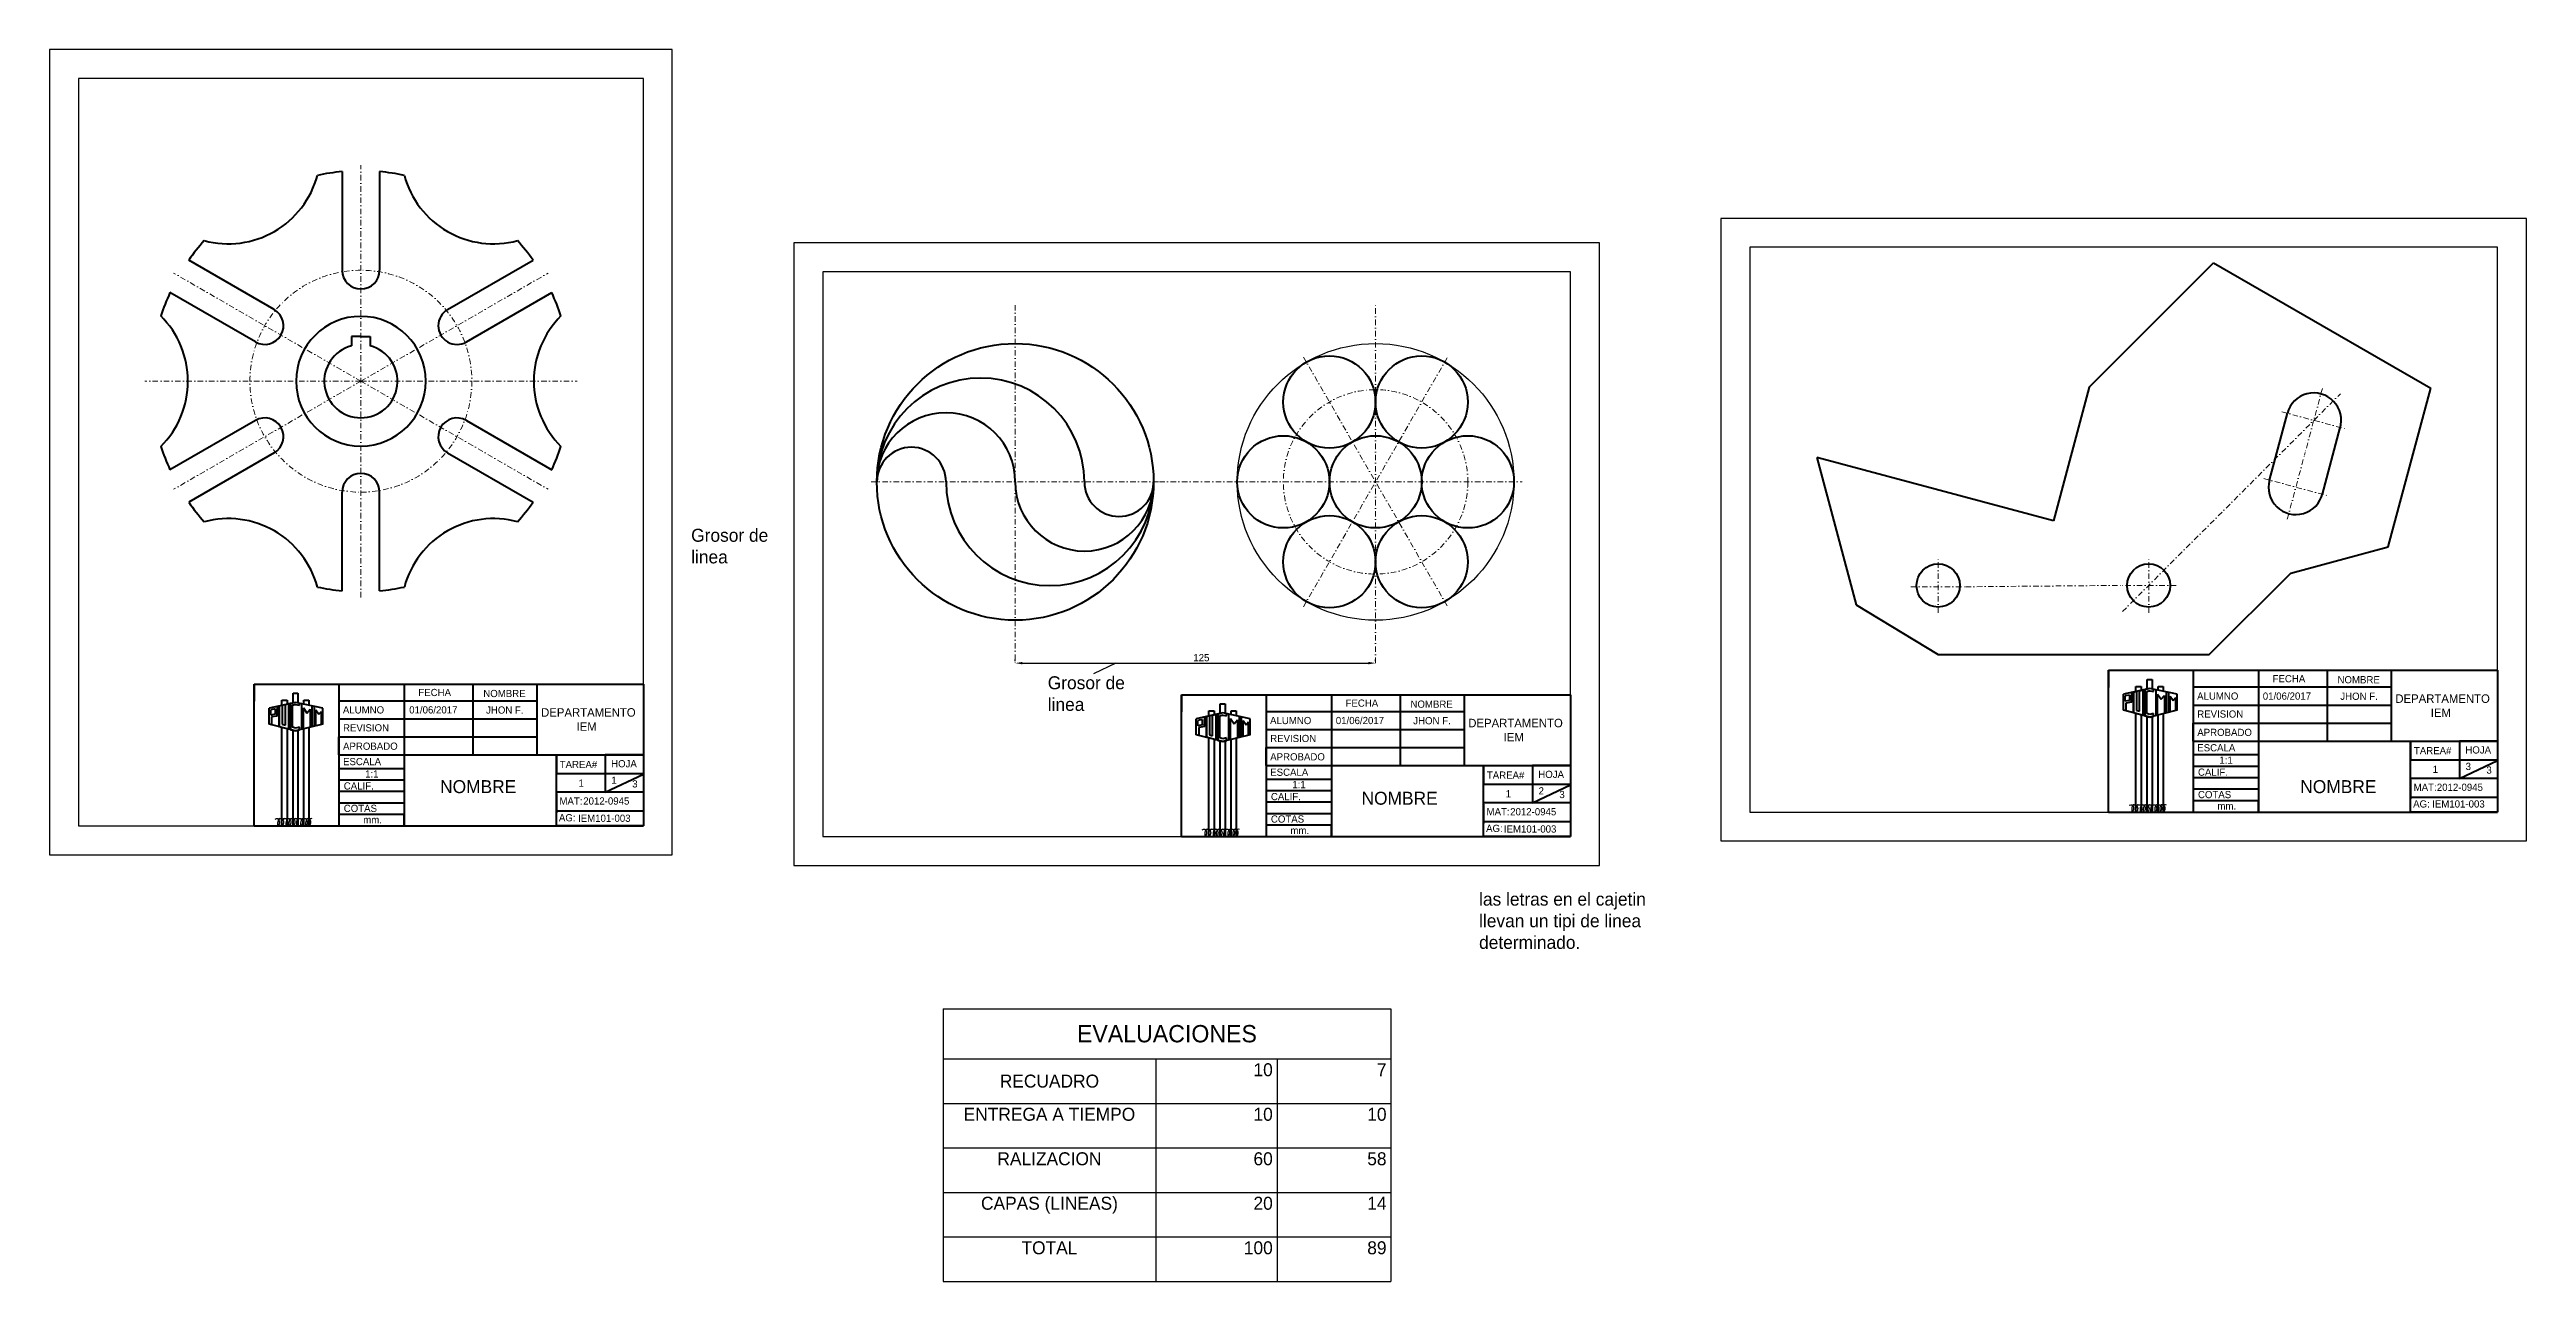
# Model space of a CAD drawing. Header units: millimetres. Extents: x 1098 to 1958, y 37 to 464.
import ezdxf

# ---------------------------------------------------------------- set-up
doc = ezdxf.new("R2010")
doc.units = ezdxf.units.MM
doc.header["$LTSCALE"] = 0.3
doc.linetypes.add('DASHDOT2', pattern=[12.7, 6.35, -3.175, 0, -3.175])
for name, color, linetype, lineweight in [('continua', 7, 'Continuous', 50), ('Eje', 3, 'DASHDOT2', 18), ('Marco', 7, 'Continuous', 70), ('Perfil visible', 7, 'Continuous', 50)]:
    doc.layers.add(name, color=color, linetype=linetype, lineweight=lineweight)
doc.layers.add('Layer1', color=10, linetype='Continuous')
doc.layers.add('View Port', color=7, linetype='Continuous', plot=False)
doc.dimstyles.new('ISO-25', dxfattribs={"dimtxt": 2.5, "dimasz": 2.5, "dimexe": 1.25, "dimexo": 0.625, "dimtad": 1, "dimtxsty": 'Standard', "dimcen": 2.5, "dimadec": 0, "dimazin": 0, "dimtfac": 1, "dimtmove": 0, "dimatfit": 3, "dimfxl": 1, "dimarcsym": 0})

# ---------------------------------------------------------------- blocks, each defined once
blk = doc.blocks.new('*D5')
at = {"layer": 'Defpoints', "color": 0, "transparency": 16777216}
for p in [(1433.41, 251.56), (1558.41, 251.56), (1558.41, 251.56)]:
    blk.add_point(p, dxfattribs=at)
at = {"layer": 'Layer1', "color": 0, "lineweight": -2, "transparency": 16777216}
for p, q in [((1433.41, 252.18), (1433.41, 252.81)), ((1435.91, 251.56), (1555.91, 251.56)), ((1558.41, 252.18), (1558.41, 252.81))]:
    blk.add_line(p, q, dxfattribs=at)
at = {"layer": 'Layer1', "color": 0, "transparency": 16777216}
for points in [[(1435.91, 251.98), (1435.91, 251.14), (1433.41, 251.56)], [(1555.91, 251.98), (1555.91, 251.14), (1558.41, 251.56)]]:
    blk.add_solid(points, dxfattribs=at)
at = {"layer": 'Layer1', "color": 0, "transparency": 16777216, "insert": (1497.98, 253.43), "char_height": 2.5, "attachment_point": 5}
blk.add_mtext('125', dxfattribs=at)
blk = doc.blocks.new('*T7')
at = {"color": 0, "linetype": 'ByBlock', "lineweight": -2, "transparency": 16777216}
for p, q in [((0, 0), (155.35, 0)), ((0, 0), (0, -94.66)), ((155.35, 0), (155.35, -94.66)), ((0, -17.44), (155.35, -17.44)), ((73.81, -17.44), (73.81, -94.66)), ((115.88, -17.44), (115.88, -94.66)), ((0, -32.89), (155.35, -32.89)), ((0, -48.33), (155.35, -48.33)), ((0, -63.77), (155.35, -63.77)), ((0, -79.22), (155.35, -79.22)), ((0, -94.66), (155.35, -94.66))]:
    blk.add_line(p, q, dxfattribs=at)
at = {"color": 0, "transparency": 16777216}
for s, insert, char_height, width, attachment_point in [('EVALUACIONES', (77.67, -8.72), 6, 152.3462, 5), ('RECUADRO', (36.91, -25.16), 4.5, 70.8137, 5), ('10', (114.38, -18.94), 4.5, 39.0637, 3), ('7', (153.85, -18.94), 4.5, 36.4687, 3), ('ENTREGA A TIEMPO', (36.91, -34.39), 4.5, 70.8137, 2), ('10', (114.38, -34.39), 4.5, 39.0637, 3), ('10', (153.85, -34.39), 4.5, 36.4687, 3), ('RALIZACION', (36.91, -49.83), 4.5, 70.8137, 2), ('60', (114.38, -49.83), 4.5, 39.0637, 3), ('58', (153.85, -49.83), 4.5, 36.4687, 3), ('CAPAS (LINEAS)', (36.91, -65.27), 4.5, 70.8137, 2), ('20', (114.38, -65.27), 4.5, 39.0637, 3), ('14', (153.85, -65.27), 4.5, 36.4687, 3), ('TOTAL', (36.91, -80.72), 4.5, 70.8137, 2), ('100', (114.38, -80.72), 4.5, 39.0637, 3), ('89', (153.85, -80.72), 4.5, 36.4687, 3)]:
    blk.add_mtext(s, dxfattribs=dict(at, insert=insert, char_height=char_height, width=width, attachment_point=attachment_point))

msp = doc.modelspace()

# ---------------------------------------------------------------- linework, layer by layer
for points in [[(1176.676, 197.43), (1177.581, 197.59), (1178.172, 196.322), (1177.762, 195.067)], [(1178.708, 197.515), (1178.06, 197.572), (1177.718, 197.083), (1177.542, 195.067)], [(1178.104, 197.43), (1179.009, 197.59), (1179.6, 196.322), (1179.191, 195.067)], [(1180.137, 197.515), (1179.489, 197.572), (1179.147, 197.083), (1178.97, 195.067)], [(1179.57, 197.43), (1180.476, 197.59), (1181.067, 196.322), (1180.657, 195.067)], [(1181.603, 197.515), (1180.955, 197.572), (1180.613, 197.083), (1180.437, 195.067)], [(1180.658, 197.43), (1181.563, 197.59), (1182.155, 196.322), (1181.745, 195.067)], [(1182.691, 197.515), (1182.043, 197.572), (1181.701, 197.083), (1181.525, 195.067)], [(1182.035, 197.43), (1182.94, 197.59), (1183.531, 196.322), (1183.122, 195.067)], [(1184.067, 197.515), (1183.419, 197.572), (1183.078, 197.083), (1182.901, 195.067)], [(1183.233, 197.43), (1184.138, 197.59), (1184.729, 196.322), (1184.32, 195.067)], [(1185.266, 197.515), (1184.618, 197.572), (1184.276, 197.083), (1184.099, 195.067)], [(1184.684, 197.43), (1185.589, 197.59), (1186.18, 196.322), (1185.77, 195.067)], [(1186.716, 197.515), (1186.068, 197.572), (1185.726, 197.083), (1185.55, 195.067)], [(1186.388, 197.43), (1187.293, 197.59), (1187.884, 196.322), (1187.475, 195.067)], [(1188.421, 197.515), (1187.773, 197.572), (1187.431, 197.083), (1187.254, 195.067)], [(1187.514, 197.43), (1188.419, 197.59), (1189.01, 196.322), (1188.601, 195.067)], [(1189.547, 197.515), (1188.899, 197.572), (1188.557, 197.083), (1188.38, 195.067)], [(1819.87, 202.216), (1820.775, 202.376), (1821.366, 201.108), (1820.957, 199.853)], [(1821.902, 202.301), (1821.254, 202.358), (1820.913, 201.87), (1820.736, 199.853)], [(1821.298, 202.216), (1822.204, 202.376), (1822.795, 201.108), (1822.385, 199.853)], [(1823.331, 202.301), (1822.683, 202.358), (1822.341, 201.87), (1822.165, 199.853)], [(1822.765, 202.216), (1823.67, 202.376), (1824.261, 201.108), (1823.852, 199.853)], [(1824.797, 202.301), (1824.149, 202.358), (1823.808, 201.87), (1823.631, 199.853)], [(1823.853, 202.216), (1824.758, 202.376), (1825.349, 201.108), (1824.94, 199.853)], [(1825.885, 202.301), (1825.237, 202.358), (1824.895, 201.87), (1824.719, 199.853)], [(1825.229, 202.216), (1826.134, 202.376), (1826.725, 201.108), (1826.316, 199.853)], [(1827.262, 202.301), (1826.614, 202.358), (1826.272, 201.87), (1826.095, 199.853)], [(1826.427, 202.216), (1827.332, 202.376), (1827.924, 201.108), (1827.514, 199.853)], [(1828.46, 202.301), (1827.812, 202.358), (1827.47, 201.87), (1827.294, 199.853)], [(1827.878, 202.216), (1828.783, 202.376), (1829.374, 201.108), (1828.965, 199.853)], [(1829.911, 202.301), (1829.262, 202.358), (1828.921, 201.87), (1828.744, 199.853)], [(1829.582, 202.216), (1830.487, 202.376), (1831.078, 201.108), (1830.669, 199.853)], [(1831.615, 202.301), (1830.967, 202.358), (1830.625, 201.87), (1830.449, 199.853)], [(1830.708, 202.216), (1831.614, 202.376), (1832.205, 201.108), (1831.795, 199.853)], [(1832.741, 202.301), (1832.093, 202.358), (1831.751, 201.87), (1831.575, 199.853)], [(1498.292, 193.737), (1499.197, 193.896), (1499.789, 192.628), (1499.379, 191.373)], [(1500.325, 193.821), (1499.677, 193.878), (1499.335, 193.39), (1499.159, 191.373)], [(1499.721, 193.737), (1500.626, 193.896), (1501.217, 192.628), (1500.808, 191.373)], [(1501.754, 193.821), (1501.106, 193.878), (1500.764, 193.39), (1500.587, 191.373)], [(1501.187, 193.737), (1502.092, 193.896), (1502.684, 192.628), (1502.274, 191.373)], [(1503.22, 193.821), (1502.572, 193.878), (1502.23, 193.39), (1502.054, 191.373)], [(1502.275, 193.737), (1503.18, 193.896), (1503.771, 192.628), (1503.362, 191.373)], [(1504.308, 193.821), (1503.66, 193.878), (1503.318, 193.39), (1503.142, 191.373)], [(1503.652, 193.737), (1504.557, 193.896), (1505.148, 192.628), (1504.739, 191.373)], [(1505.684, 193.821), (1505.036, 193.878), (1504.694, 193.39), (1504.518, 191.373)], [(1504.85, 193.737), (1505.755, 193.896), (1506.346, 192.628), (1505.937, 191.373)], [(1506.882, 193.821), (1506.234, 193.878), (1505.893, 193.39), (1505.716, 191.373)], [(1506.3, 193.737), (1507.205, 193.896), (1507.797, 192.628), (1507.387, 191.373)], [(1508.333, 193.821), (1507.685, 193.878), (1507.343, 193.39), (1507.167, 191.373)], [(1508.005, 193.737), (1508.91, 193.896), (1509.501, 192.628), (1509.092, 191.373)], [(1510.037, 193.821), (1509.389, 193.878), (1509.047, 193.39), (1508.871, 191.373)], [(1509.131, 193.737), (1510.036, 193.896), (1510.627, 192.628), (1510.218, 191.373)], [(1511.164, 193.821), (1510.516, 193.878), (1510.174, 193.39), (1509.997, 191.373)]]:
    msp.add_spline(points, degree=3)
at = {"layer": 'continua'}
for p, q in [((1169.441, 195.067), (1169.441, 244.301)), ((1169.441, 244.301), (1304.437, 244.301)), ((1169.441, 244.301), (1169.441, 238.345)), ((1169.441, 244.301), (1198.823, 244.301)), ((1169.441, 195.067), (1169.441, 244.301)), ((1169.441, 244.301), (1304.437, 244.301)), ((1169.441, 244.301), (1169.441, 238.345)), ((1169.441, 244.301), (1198.823, 244.301)), ((1182.901, 237.763), (1182.901, 241.125)), ((1182.901, 241.125), (1184.609, 241.125)), ((1182.901, 237.763), (1182.901, 241.125)), ((1182.901, 241.125), (1184.609, 241.125)), ((1184.609, 241.125), (1184.609, 237.77)), ((1184.609, 241.125), (1184.609, 237.77)), ((1198.823, 244.301), (1198.823, 195.067)), ((1198.823, 244.301), (1221.454, 244.301)), ((1198.823, 244.301), (1198.823, 219.684)), ((1198.823, 244.301), (1198.823, 230.404)), ((1198.823, 244.301), (1198.823, 195.067)), ((1198.823, 244.301), (1221.454, 244.301)), ((1198.823, 244.301), (1198.823, 219.684)), ((1198.823, 244.301), (1198.823, 230.404)), ((1221.454, 244.301), (1221.454, 195.067)), ((1221.454, 244.301), (1245.277, 244.301)), ((1221.454, 244.301), (1221.454, 195.067)), ((1221.454, 244.301), (1245.277, 244.301)), ((1245.277, 244.301), (1245.277, 219.684)), ((1245.277, 244.301), (1267.512, 244.301)), ((1245.277, 244.301), (1245.277, 219.684)), ((1245.277, 244.301), (1267.512, 244.301)), ((1267.512, 244.301), (1267.512, 219.684)), ((1267.512, 244.301), (1267.512, 219.684)), ((1304.437, 244.301), (1304.437, 195.067)), ((1304.437, 244.301), (1304.437, 195.067)), ((1491.058, 191.373), (1491.058, 240.607)), ((1491.058, 240.607), (1626.054, 240.607)), ((1491.058, 240.607), (1491.058, 234.652)), ((1491.058, 240.607), (1520.44, 240.607)), ((1491.058, 191.373), (1491.058, 240.607)), ((1491.058, 240.607), (1626.054, 240.607)), ((1491.058, 240.607), (1491.058, 234.652)), ((1491.058, 240.607), (1520.44, 240.607)), ((1520.44, 240.607), (1520.44, 191.373)), ((1520.44, 240.607), (1543.071, 240.607)), ((1520.44, 240.607), (1520.44, 215.99)), ((1520.44, 240.607), (1520.44, 226.711)), ((1520.44, 240.607), (1520.44, 191.373)), ((1520.44, 240.607), (1543.071, 240.607)), ((1520.44, 240.607), (1520.44, 215.99)), ((1520.44, 240.607), (1520.44, 226.711)), ((1543.071, 240.607), (1543.071, 191.373)), ((1543.071, 240.607), (1566.894, 240.607)), ((1543.071, 240.607), (1543.071, 191.373)), ((1543.071, 240.607), (1566.894, 240.607)), ((1566.894, 240.607), (1566.894, 215.99)), ((1566.894, 240.607), (1589.129, 240.607)), ((1566.894, 240.607), (1566.894, 215.99)), ((1566.894, 240.607), (1589.129, 240.607)), ((1589.129, 240.607), (1589.129, 215.99)), ((1589.129, 240.607), (1589.129, 215.99)), ((1626.054, 240.607), (1626.054, 191.373)), ((1626.054, 240.607), (1626.054, 191.373)), ((1812.636, 199.853), (1812.636, 249.087)), ((1812.636, 249.087), (1947.632, 249.087)), ((1812.636, 249.087), (1812.636, 243.132)), ((1812.636, 249.087), (1842.017, 249.087)), ((1812.636, 199.853), (1812.636, 249.087)), ((1812.636, 249.087), (1947.632, 249.087)), ((1812.636, 249.087), (1812.636, 243.132)), ((1812.636, 249.087), (1842.017, 249.087)), ((1826.949, 242.734), (1817.797, 240.749)), ((1826.949, 242.734), (1817.797, 240.749)), ((1817.797, 235.191), (1817.797, 240.749)), ((1817.797, 235.191), (1817.797, 240.749)), ((1820.593, 241.356), (1820.593, 237.993)), ((1820.593, 241.356), (1820.593, 237.993)), ((1821.335, 241.517), (1822.373, 241.742)), ((1821.335, 241.517), (1822.373, 241.742)), ((1821.349, 241.356), (1821.335, 241.517)), ((1821.335, 241.517), (1821.335, 234.27)), ((1821.335, 234.294), (1821.335, 241.517)), ((1821.349, 241.356), (1821.335, 241.517)), ((1821.335, 241.517), (1821.335, 234.27)), ((1821.335, 234.294), (1821.335, 241.517)), ((1822.165, 241.697), (1822.165, 243.449)), ((1822.165, 243.449), (1824.031, 243.449)), ((1822.165, 241.697), (1822.165, 243.449)), ((1822.165, 243.449), (1824.031, 243.449)), ((1822.373, 241.742), (1822.373, 235.147)), ((1822.373, 241.742), (1822.373, 235.147)), ((1823.427, 241.97), (1824.539, 242.212)), ((1823.427, 241.97), (1824.539, 242.212)), ((1823.427, 234.865), (1823.427, 241.97)), ((1823.427, 234.865), (1823.427, 241.97)), ((1824.031, 243.449), (1824.031, 242.101)), ((1824.031, 243.449), (1824.031, 242.101)), ((1826.949, 242.734), (1824.539, 242.212)), ((1826.949, 242.734), (1824.539, 242.212)), ((1824.539, 242.212), (1824.539, 233.436)), ((1824.539, 242.212), (1824.539, 233.436)), ((1825.744, 242.473), (1825.27, 242.346)), ((1825.744, 242.473), (1825.27, 242.346)), ((1825.27, 242.346), (1825.27, 233.245)), ((1825.27, 242.346), (1825.27, 233.245)), ((1825.948, 241.72), (1826.949, 241.989)), ((1826.949, 241.989), (1825.948, 241.72)), ((1825.948, 241.72), (1826.949, 241.989)), ((1826.949, 241.989), (1825.948, 241.72)), ((1825.948, 239.455), (1825.948, 241.72)), ((1825.948, 239.455), (1825.948, 241.72)), ((1826.096, 242.549), (1826.096, 245.911)), ((1826.096, 245.911), (1827.803, 245.911)), ((1826.096, 242.549), (1826.096, 245.911)), ((1826.096, 245.911), (1827.803, 245.911)), ((1836.458, 240.749), (1826.949, 242.734)), ((1836.458, 240.749), (1826.949, 242.734)), ((1826.949, 241.989), (1828.31, 241.72)), ((1826.949, 241.989), (1828.31, 241.72)), ((1827.803, 245.911), (1827.803, 242.556)), ((1827.803, 245.911), (1827.803, 242.556)), ((1828.31, 241.72), (1828.31, 242.45)), ((1828.31, 241.72), (1828.31, 242.45)), ((1829.024, 242.301), (1829.024, 233.328)), ((1829.024, 242.301), (1829.024, 233.328)), ((1829.684, 233.493), (1829.684, 240.779)), ((1829.684, 240.779), (1830.909, 239.029)), ((1829.684, 233.493), (1829.684, 240.779)), ((1829.684, 240.779), (1830.909, 239.029)), ((1829.867, 242.125), (1829.867, 243.449)), ((1829.867, 243.449), (1831.575, 243.449)), ((1829.867, 242.125), (1829.867, 243.449)), ((1829.867, 243.449), (1831.575, 243.449)), ((1831.575, 243.449), (1831.575, 241.769)), ((1831.575, 243.449), (1831.575, 241.769)), ((1832.747, 234.261), (1832.747, 241.524)), ((1832.747, 234.261), (1832.747, 241.524)), ((1833.417, 241.384), (1833.417, 234.429)), ((1833.417, 241.384), (1833.417, 234.429)), ((1836.458, 235.191), (1836.458, 240.749)), ((1836.458, 235.191), (1836.458, 240.749)), ((1842.017, 249.087), (1842.017, 199.853)), ((1842.017, 249.087), (1864.649, 249.087)), ((1842.017, 249.087), (1842.017, 224.47)), ((1842.017, 249.087), (1842.017, 235.191)), ((1842.017, 249.087), (1842.017, 199.853)), ((1842.017, 249.087), (1864.649, 249.087)), ((1842.017, 249.087), (1842.017, 224.47)), ((1842.017, 249.087), (1842.017, 235.191)), ((1842.017, 243.29), (1910.706, 243.29)), ((1842.017, 243.29), (1910.706, 243.29)), ((1864.649, 249.087), (1864.649, 199.853)), ((1864.649, 249.087), (1888.472, 249.087)), ((1864.649, 249.087), (1864.649, 199.853)), ((1864.649, 249.087), (1888.472, 249.087)), ((1888.472, 249.087), (1888.472, 224.47)), ((1888.472, 249.087), (1910.706, 249.087)), ((1888.472, 249.087), (1888.472, 224.47)), ((1888.472, 249.087), (1910.706, 249.087)), ((1910.706, 249.087), (1910.706, 224.47)), ((1910.706, 249.087), (1910.706, 224.47)), ((1947.632, 249.087), (1947.632, 199.853)), ((1947.632, 249.087), (1947.632, 199.853)), ((1183.755, 237.948), (1174.603, 235.963)), ((1183.755, 237.948), (1174.603, 235.963)), ((1174.603, 230.404), (1174.603, 235.963)), ((1174.603, 230.404), (1174.603, 235.963)), ((1176.684, 235.699), (1175.198, 235.377)), ((1176.684, 235.699), (1175.198, 235.377)), ((1175.198, 233.534), (1175.198, 235.377)), ((1175.198, 233.534), (1175.198, 235.377)), ((1176.684, 233.796), (1175.198, 233.534)), ((1176.684, 233.796), (1175.198, 233.534)), ((1177.399, 233.207), (1175.474, 232.868)), ((1177.399, 233.207), (1175.474, 232.868)), ((1175.474, 232.868), (1175.474, 230.177)), ((1175.474, 232.868), (1175.474, 230.177)), ((1176.684, 235.699), (1176.684, 233.796)), ((1176.684, 235.699), (1176.684, 233.796)), ((1177.399, 236.57), (1177.399, 233.207)), ((1177.399, 236.57), (1177.399, 233.207)), ((1177.399, 233.207), (1177.399, 233.922)), ((1177.399, 233.207), (1177.399, 233.922)), ((1178.141, 236.73), (1179.179, 236.956)), ((1178.141, 236.73), (1179.179, 236.956)), ((1178.155, 236.57), (1178.141, 236.73)), ((1178.141, 236.73), (1178.141, 229.483)), ((1178.141, 229.508), (1178.141, 236.73)), ((1178.155, 236.57), (1178.141, 236.73)), ((1178.141, 236.73), (1178.141, 229.483)), ((1178.141, 229.508), (1178.141, 236.73)), ((1178.97, 236.91), (1178.97, 238.663)), ((1178.97, 238.663), (1180.837, 238.663)), ((1178.97, 236.91), (1178.97, 238.663)), ((1178.97, 238.663), (1180.837, 238.663)), ((1179.179, 236.956), (1179.179, 230.361)), ((1179.179, 236.956), (1179.179, 230.361)), ((1180.233, 237.184), (1181.345, 237.425)), ((1180.233, 237.184), (1181.345, 237.425)), ((1180.233, 230.079), (1180.233, 237.184)), ((1180.233, 230.079), (1180.233, 237.184)), ((1180.837, 238.663), (1180.837, 237.315)), ((1180.837, 238.663), (1180.837, 237.315)), ((1183.755, 237.948), (1181.345, 237.425)), ((1183.755, 237.948), (1181.345, 237.425)), ((1181.345, 237.425), (1181.345, 228.649)), ((1181.345, 237.425), (1181.345, 228.649)), ((1182.55, 237.687), (1182.076, 237.56)), ((1182.55, 237.687), (1182.076, 237.56)), ((1182.076, 237.56), (1182.076, 228.459)), ((1182.076, 237.56), (1182.076, 228.459)), ((1182.753, 236.934), (1183.755, 237.202)), ((1183.755, 237.202), (1182.753, 236.934)), ((1182.753, 236.934), (1183.755, 237.202)), ((1183.755, 237.202), (1182.753, 236.934)), ((1182.753, 234.669), (1182.753, 236.934)), ((1182.753, 234.669), (1182.753, 236.934)), ((1182.753, 229.344), (1182.753, 234.669)), ((1182.753, 229.344), (1182.753, 234.669)), ((1193.264, 235.963), (1183.755, 237.948)), ((1193.264, 235.963), (1183.755, 237.948)), ((1183.755, 237.202), (1185.115, 236.934)), ((1183.755, 237.202), (1185.115, 236.934)), ((1185.115, 236.934), (1185.115, 237.664)), ((1185.115, 236.934), (1185.115, 237.664)), ((1185.83, 237.515), (1185.83, 228.542)), ((1185.83, 237.515), (1185.83, 228.542)), ((1186.49, 228.707), (1186.49, 235.993)), ((1186.49, 235.993), (1187.715, 234.243)), ((1186.49, 228.707), (1186.49, 235.993)), ((1186.49, 235.993), (1187.715, 234.243)), ((1186.673, 237.339), (1186.673, 238.663)), ((1186.673, 238.663), (1188.38, 238.663)), ((1186.673, 237.339), (1186.673, 238.663)), ((1186.673, 238.663), (1188.38, 238.663)), ((1187.715, 234.243), (1188.896, 235.529)), ((1187.715, 234.243), (1188.896, 235.529)), ((1188.38, 238.663), (1188.38, 236.983)), ((1188.38, 238.663), (1188.38, 236.983)), ((1188.896, 235.529), (1188.896, 229.31)), ((1188.896, 235.529), (1188.896, 229.31)), ((1189.552, 229.474), (1189.552, 236.738)), ((1189.552, 229.474), (1189.552, 236.738)), ((1190.223, 236.598), (1190.223, 229.642)), ((1190.223, 236.598), (1190.223, 229.642)), ((1190.848, 229.799), (1190.848, 235.333)), ((1190.848, 235.333), (1191.901, 233.829)), ((1190.848, 229.799), (1190.848, 235.333)), ((1190.848, 235.333), (1191.901, 233.829)), ((1191.901, 233.829), (1192.762, 234.822)), ((1191.901, 233.829), (1192.762, 234.822)), ((1192.762, 230.279), (1192.762, 234.822)), ((1192.762, 230.279), (1192.762, 234.822)), ((1193.264, 230.404), (1193.264, 235.963)), ((1193.264, 230.404), (1193.264, 235.963)), ((1198.823, 238.504), (1267.512, 238.504)), ((1198.823, 238.504), (1267.512, 238.504)), ((1198.823, 232.231), (1267.512, 232.231)), ((1198.823, 232.231), (1267.512, 232.231)), ((1505.372, 234.255), (1496.22, 232.269)), ((1505.372, 234.255), (1496.22, 232.269)), ((1496.22, 226.711), (1496.22, 232.269)), ((1496.22, 226.711), (1496.22, 232.269)), ((1498.301, 232.005), (1496.814, 231.683)), ((1498.301, 232.005), (1496.814, 231.683)), ((1498.301, 232.005), (1498.301, 230.103)), ((1498.301, 232.005), (1498.301, 230.103)), ((1499.016, 232.876), (1499.016, 229.514)), ((1499.016, 232.876), (1499.016, 229.514)), ((1499.758, 233.037), (1500.796, 233.262)), ((1499.758, 233.037), (1500.796, 233.262)), ((1499.772, 232.876), (1499.758, 233.037)), ((1499.758, 233.037), (1499.758, 225.79)), ((1499.758, 225.814), (1499.758, 233.037)), ((1499.772, 232.876), (1499.758, 233.037)), ((1499.758, 233.037), (1499.758, 225.79)), ((1499.758, 225.814), (1499.758, 233.037)), ((1500.587, 233.217), (1500.587, 234.969)), ((1500.587, 234.969), (1502.453, 234.969)), ((1500.587, 233.217), (1500.587, 234.969)), ((1500.587, 234.969), (1502.453, 234.969)), ((1500.796, 233.262), (1500.796, 226.667)), ((1500.796, 233.262), (1500.796, 226.667)), ((1501.849, 233.491), (1502.962, 233.732)), ((1501.849, 233.491), (1502.962, 233.732)), ((1501.849, 226.385), (1501.849, 233.491)), ((1501.849, 226.385), (1501.849, 233.491)), ((1502.453, 234.969), (1502.453, 233.622)), ((1502.453, 234.969), (1502.453, 233.622)), ((1505.372, 234.255), (1502.962, 233.732)), ((1505.372, 234.255), (1502.962, 233.732)), ((1502.962, 233.732), (1502.962, 224.956)), ((1502.962, 233.732), (1502.962, 224.956)), ((1504.167, 233.993), (1503.693, 233.866)), ((1504.167, 233.993), (1503.693, 233.866)), ((1503.693, 233.866), (1503.693, 224.765)), ((1503.693, 233.866), (1503.693, 224.765)), ((1504.37, 233.24), (1505.372, 233.509)), ((1505.372, 233.509), (1504.37, 233.24)), ((1504.37, 233.24), (1505.372, 233.509)), ((1505.372, 233.509), (1504.37, 233.24)), ((1504.37, 230.975), (1504.37, 233.24)), ((1504.37, 230.975), (1504.37, 233.24)), ((1504.518, 234.069), (1504.518, 237.431)), ((1504.518, 237.431), (1506.225, 237.431)), ((1504.518, 234.069), (1504.518, 237.431)), ((1504.518, 237.431), (1506.225, 237.431)), ((1514.881, 232.269), (1505.372, 234.255)), ((1514.881, 232.269), (1505.372, 234.255)), ((1505.372, 233.509), (1506.732, 233.24)), ((1505.372, 233.509), (1506.732, 233.24)), ((1506.225, 237.431), (1506.225, 234.076)), ((1506.225, 237.431), (1506.225, 234.076)), ((1506.732, 233.24), (1506.732, 233.971)), ((1506.732, 233.24), (1506.732, 233.971)), ((1507.447, 233.821), (1507.447, 224.848)), ((1507.447, 233.821), (1507.447, 224.848)), ((1508.106, 225.013), (1508.106, 232.299)), ((1508.106, 232.299), (1509.332, 230.55)), ((1508.106, 225.013), (1508.106, 232.299)), ((1508.106, 232.299), (1509.332, 230.55)), ((1508.29, 233.645), (1508.29, 234.969)), ((1508.29, 234.969), (1509.997, 234.969)), ((1508.29, 233.645), (1508.29, 234.969)), ((1508.29, 234.969), (1509.997, 234.969)), ((1509.997, 234.969), (1509.997, 233.289)), ((1509.997, 234.969), (1509.997, 233.289)), ((1511.169, 225.781), (1511.169, 233.044)), ((1511.169, 225.781), (1511.169, 233.044)), ((1511.84, 232.904), (1511.84, 225.949)), ((1511.84, 232.904), (1511.84, 225.949)), ((1514.881, 226.711), (1514.881, 232.269)), ((1514.881, 226.711), (1514.881, 232.269)), ((1520.44, 234.81), (1589.129, 234.81)), ((1520.44, 234.81), (1589.129, 234.81)), ((1826.949, 232.808), (1817.797, 235.191)), ((1826.949, 232.808), (1817.797, 235.191)), ((1819.878, 240.485), (1818.392, 240.163)), ((1819.878, 240.485), (1818.392, 240.163)), ((1818.392, 238.321), (1818.392, 240.163)), ((1818.392, 238.321), (1818.392, 240.163)), ((1819.878, 238.583), (1818.392, 238.321)), ((1819.878, 238.583), (1818.392, 238.321)), ((1820.593, 237.993), (1818.669, 237.654)), ((1820.593, 237.993), (1818.669, 237.654)), ((1818.669, 237.654), (1818.669, 234.964)), ((1818.669, 237.654), (1818.669, 234.964)), ((1819.878, 240.485), (1819.878, 238.583)), ((1819.878, 240.485), (1819.878, 238.583)), ((1820.593, 237.993), (1820.593, 238.709)), ((1820.593, 237.993), (1820.593, 238.709)), ((1824.539, 233.436), (1821.335, 234.294)), ((1824.539, 233.436), (1821.335, 234.294)), ((1822.165, 199.853), (1822.165, 234.054)), ((1822.165, 199.853), (1822.165, 234.054)), ((1822.373, 235.147), (1823.427, 234.865)), ((1822.373, 235.147), (1823.427, 234.865)), ((1824.031, 233.568), (1824.031, 199.853)), ((1824.031, 233.568), (1824.031, 199.853)), ((1825.27, 233.245), (1826.949, 232.808)), ((1825.27, 233.245), (1826.949, 232.808)), ((1825.948, 234.131), (1825.948, 239.455)), ((1825.948, 234.131), (1825.948, 239.455)), ((1826.949, 233.766), (1825.948, 234.131)), ((1826.949, 233.766), (1825.948, 234.131)), ((1826.096, 199.853), (1826.096, 233.031)), ((1826.096, 199.853), (1826.096, 233.031)), ((1836.458, 235.191), (1826.949, 232.808)), ((1836.458, 235.191), (1826.949, 232.808)), ((1828.31, 234.131), (1826.949, 233.766)), ((1828.31, 234.131), (1826.949, 233.766)), ((1826.949, 232.808), (1828.31, 233.173)), ((1826.949, 232.808), (1828.31, 233.173)), ((1827.803, 233.022), (1827.803, 199.853)), ((1827.803, 233.022), (1827.803, 199.853)), ((1828.31, 233.173), (1828.31, 234.131)), ((1828.31, 233.173), (1828.31, 234.131)), ((1829.867, 199.853), (1829.867, 233.539)), ((1829.867, 199.853), (1829.867, 233.539)), ((1830.909, 239.029), (1832.09, 240.315)), ((1830.909, 239.029), (1832.09, 240.315)), ((1831.575, 233.967), (1831.575, 199.853)), ((1831.575, 233.967), (1831.575, 199.853)), ((1832.09, 240.315), (1832.09, 234.096)), ((1832.09, 240.315), (1832.09, 234.096)), ((1834.042, 234.585), (1834.042, 240.119)), ((1834.042, 240.119), (1835.095, 238.615)), ((1834.042, 234.585), (1834.042, 240.119)), ((1834.042, 240.119), (1835.095, 238.615)), ((1835.095, 238.615), (1835.956, 239.609)), ((1835.095, 238.615), (1835.956, 239.609)), ((1835.956, 235.065), (1835.956, 239.609)), ((1835.956, 235.065), (1835.956, 239.609)), ((1842.017, 237.017), (1910.706, 237.017)), ((1842.017, 237.017), (1910.706, 237.017)), ((1183.755, 228.022), (1174.603, 230.404)), ((1183.755, 228.022), (1174.603, 230.404)), ((1181.345, 228.649), (1178.141, 229.508)), ((1181.345, 228.649), (1178.141, 229.508)), ((1178.97, 195.067), (1178.97, 229.267)), ((1178.97, 195.067), (1178.97, 229.267)), ((1179.179, 230.361), (1180.233, 230.079)), ((1179.179, 230.361), (1180.233, 230.079)), ((1180.837, 228.782), (1180.837, 195.067)), ((1180.837, 228.782), (1180.837, 195.067)), ((1182.076, 228.459), (1183.755, 228.022)), ((1182.076, 228.459), (1183.755, 228.022)), ((1183.755, 228.98), (1182.753, 229.344)), ((1183.755, 228.98), (1182.753, 229.344)), ((1182.901, 195.067), (1182.901, 228.244)), ((1182.901, 195.067), (1182.901, 228.244)), ((1193.264, 230.404), (1183.755, 228.022)), ((1193.264, 230.404), (1183.755, 228.022)), ((1185.115, 229.344), (1183.755, 228.98)), ((1185.115, 229.344), (1183.755, 228.98)), ((1183.755, 228.022), (1185.115, 228.387)), ((1183.755, 228.022), (1185.115, 228.387)), ((1184.609, 228.236), (1184.609, 195.067)), ((1184.609, 228.236), (1184.609, 195.067)), ((1185.115, 228.387), (1185.115, 229.344)), ((1185.115, 228.387), (1185.115, 229.344)), ((1186.673, 195.067), (1186.673, 228.753)), ((1186.673, 195.067), (1186.673, 228.753)), ((1188.38, 229.181), (1188.38, 195.067)), ((1188.38, 229.181), (1188.38, 195.067)), ((1198.823, 219.684), (1198.823, 225.957)), ((1198.823, 225.957), (1267.512, 225.957)), ((1198.823, 219.684), (1198.823, 225.957)), ((1198.823, 225.957), (1267.512, 225.957)), ((1505.372, 224.328), (1496.22, 226.711)), ((1505.372, 224.328), (1496.22, 226.711)), ((1496.814, 229.841), (1496.814, 231.683)), ((1496.814, 229.841), (1496.814, 231.683)), ((1498.301, 230.103), (1496.814, 229.841)), ((1498.301, 230.103), (1496.814, 229.841)), ((1499.016, 229.514), (1497.091, 229.174)), ((1499.016, 229.514), (1497.091, 229.174)), ((1497.091, 229.174), (1497.091, 226.484)), ((1497.091, 229.174), (1497.091, 226.484)), ((1499.016, 229.514), (1499.016, 230.229)), ((1499.016, 229.514), (1499.016, 230.229)), ((1502.962, 224.956), (1499.758, 225.814)), ((1502.962, 224.956), (1499.758, 225.814)), ((1500.587, 191.373), (1500.587, 225.574)), ((1500.587, 191.373), (1500.587, 225.574)), ((1500.796, 226.667), (1501.849, 226.385)), ((1500.796, 226.667), (1501.849, 226.385)), ((1502.453, 225.088), (1502.453, 191.373)), ((1502.453, 225.088), (1502.453, 191.373)), ((1503.693, 224.765), (1505.372, 224.328)), ((1503.693, 224.765), (1505.372, 224.328)), ((1504.37, 225.651), (1504.37, 230.975)), ((1504.37, 225.651), (1504.37, 230.975)), ((1505.372, 225.286), (1504.37, 225.651)), ((1505.372, 225.286), (1504.37, 225.651)), ((1504.518, 191.373), (1504.518, 224.551)), ((1504.518, 191.373), (1504.518, 224.551)), ((1514.881, 226.711), (1505.372, 224.328)), ((1514.881, 226.711), (1505.372, 224.328)), ((1506.732, 225.651), (1505.372, 225.286)), ((1506.732, 225.651), (1505.372, 225.286)), ((1505.372, 224.328), (1506.732, 224.693)), ((1505.372, 224.328), (1506.732, 224.693)), ((1506.225, 224.542), (1506.225, 191.373)), ((1506.225, 224.542), (1506.225, 191.373)), ((1506.732, 224.693), (1506.732, 225.651)), ((1506.732, 224.693), (1506.732, 225.651)), ((1508.29, 191.373), (1508.29, 225.059)), ((1508.29, 191.373), (1508.29, 225.059)), ((1509.332, 230.55), (1510.513, 231.835)), ((1509.332, 230.55), (1510.513, 231.835)), ((1509.997, 225.487), (1509.997, 191.373)), ((1509.997, 225.487), (1509.997, 191.373)), ((1510.513, 231.835), (1510.513, 225.616)), ((1510.513, 231.835), (1510.513, 225.616)), ((1512.465, 226.105), (1512.465, 231.639)), ((1512.465, 231.639), (1513.518, 230.136)), ((1512.465, 226.105), (1512.465, 231.639)), ((1512.465, 231.639), (1513.518, 230.136)), ((1513.518, 230.136), (1514.379, 231.129)), ((1513.518, 230.136), (1514.379, 231.129)), ((1514.379, 226.585), (1514.379, 231.129)), ((1514.379, 226.585), (1514.379, 231.129)), ((1520.44, 228.537), (1589.129, 228.537)), ((1520.44, 228.537), (1589.129, 228.537)), ((1842.017, 224.47), (1842.017, 230.744)), ((1842.017, 230.744), (1910.706, 230.744)), ((1842.017, 224.47), (1842.017, 230.744)), ((1842.017, 230.744), (1910.706, 230.744)), ((1842.017, 224.47), (1947.632, 224.47)), ((1842.017, 224.47), (1947.632, 224.47)), ((1917.456, 199.853), (1917.456, 224.47)), ((1917.456, 224.47), (1917.456, 217.79)), ((1917.456, 199.853), (1917.456, 224.47)), ((1917.456, 224.47), (1917.456, 217.79)), ((1947.632, 224.47), (1934.401, 224.47)), ((1934.401, 224.47), (1934.401, 211.536)), ((1947.632, 224.47), (1934.401, 224.47)), ((1934.401, 224.47), (1934.401, 211.536)), ((1947.632, 224.47), (1938.318, 224.47)), ((1947.632, 224.47), (1938.318, 224.47)), ((1198.823, 219.684), (1304.437, 219.684)), ((1198.823, 219.684), (1304.437, 219.684)), ((1221.454, 214.92), (1198.823, 214.92)), ((1221.454, 214.92), (1198.823, 214.92)), ((1274.262, 195.067), (1274.262, 219.684)), ((1274.262, 219.684), (1274.262, 213.003)), ((1274.262, 195.067), (1274.262, 219.684)), ((1274.262, 219.684), (1274.262, 213.003)), ((1304.437, 219.684), (1291.207, 219.684)), ((1291.207, 219.684), (1291.207, 206.75)), ((1304.437, 219.684), (1291.207, 219.684)), ((1291.207, 219.684), (1291.207, 206.75)), ((1304.437, 219.684), (1295.124, 219.684)), ((1304.437, 219.684), (1295.124, 219.684)), ((1520.44, 215.99), (1520.44, 222.264)), ((1520.44, 222.264), (1589.129, 222.264)), ((1520.44, 215.99), (1520.44, 222.264)), ((1520.44, 222.264), (1589.129, 222.264)), ((1520.44, 215.99), (1626.054, 215.99)), ((1520.44, 215.99), (1626.054, 215.99)), ((1595.879, 191.373), (1595.879, 215.99)), ((1595.879, 215.99), (1595.879, 209.31)), ((1595.879, 191.373), (1595.879, 215.99)), ((1595.879, 215.99), (1595.879, 209.31)), ((1626.054, 215.99), (1612.823, 215.99)), ((1612.823, 215.99), (1612.823, 203.056)), ((1626.054, 215.99), (1612.823, 215.99)), ((1612.823, 215.99), (1612.823, 203.056)), ((1626.054, 215.99), (1616.74, 215.99)), ((1626.054, 215.99), (1616.74, 215.99)), ((1864.649, 219.706), (1842.017, 219.706)), ((1864.649, 219.706), (1842.017, 219.706)), ((1864.649, 215.735), (1842.017, 215.735)), ((1864.649, 215.735), (1842.017, 215.735)), ((1917.5, 218.003), (1947.632, 218.003)), ((1917.5, 218.003), (1947.632, 218.003)), ((1934.401, 211.536), (1947.632, 217.79)), ((1934.401, 211.536), (1947.632, 217.79)), ((1947.632, 218.003), (1947.632, 211.536)), ((1947.632, 218.003), (1947.632, 211.536)), ((1947.632, 217.79), (1947.632, 211.109)), ((1947.632, 217.79), (1947.632, 211.109)), ((1947.632, 217.788), (1947.632, 211.105)), ((1947.632, 217.788), (1947.632, 211.105)), ((1221.454, 210.949), (1198.823, 210.949)), ((1221.454, 210.949), (1198.823, 210.949)), ((1221.454, 206.979), (1198.823, 206.979)), ((1221.454, 206.979), (1198.823, 206.979)), ((1304.437, 206.75), (1274.262, 206.75)), ((1304.437, 206.75), (1274.262, 206.75)), ((1274.262, 206.323), (1274.262, 199.642)), ((1274.262, 206.323), (1274.262, 199.642)), ((1274.306, 213.217), (1304.437, 213.217)), ((1274.306, 213.217), (1304.437, 213.217)), ((1291.207, 206.75), (1304.437, 213.003)), ((1291.207, 206.75), (1304.437, 213.003)), ((1304.437, 213.217), (1304.437, 206.75)), ((1304.437, 213.217), (1304.437, 206.75)), ((1304.437, 213.003), (1304.437, 206.323)), ((1304.437, 213.003), (1304.437, 206.323)), ((1304.437, 213.002), (1304.437, 206.319)), ((1304.437, 213.002), (1304.437, 206.319)), ((1543.071, 211.226), (1520.44, 211.226)), ((1543.071, 211.226), (1520.44, 211.226)), ((1543.071, 207.255), (1520.44, 207.255)), ((1543.071, 207.255), (1520.44, 207.255)), ((1595.923, 209.523), (1626.054, 209.523)), ((1595.923, 209.523), (1626.054, 209.523)), ((1612.823, 203.056), (1626.054, 209.31)), ((1612.823, 203.056), (1626.054, 209.31)), ((1626.054, 209.523), (1626.054, 203.056)), ((1626.054, 209.523), (1626.054, 203.056)), ((1626.054, 209.31), (1626.054, 202.629)), ((1626.054, 209.31), (1626.054, 202.629)), ((1626.054, 209.308), (1626.054, 202.625)), ((1626.054, 209.308), (1626.054, 202.625)), ((1864.649, 211.765), (1842.017, 211.765)), ((1864.649, 211.765), (1842.017, 211.765)), ((1864.649, 207.794), (1842.017, 207.794)), ((1864.649, 207.794), (1842.017, 207.794)), ((1947.632, 211.536), (1917.456, 211.536)), ((1947.632, 211.536), (1917.456, 211.536)), ((1917.456, 211.109), (1917.456, 204.428)), ((1917.456, 211.109), (1917.456, 204.428)), ((1221.454, 203.008), (1198.823, 203.008)), ((1221.454, 203.008), (1198.823, 203.008)), ((1221.454, 199.038), (1198.823, 199.038)), ((1221.454, 199.038), (1198.823, 199.038)), ((1221.454, 195.067), (1221.454, 199.038)), ((1221.454, 195.067), (1221.454, 199.038)), ((1274.202, 200.283), (1304.437, 200.283)), ((1274.202, 200.283), (1304.437, 200.283)), ((1543.071, 203.285), (1520.44, 203.285)), ((1543.071, 203.285), (1520.44, 203.285)), ((1543.071, 199.314), (1520.44, 199.314)), ((1543.071, 199.314), (1520.44, 199.314)), ((1626.054, 203.056), (1595.879, 203.056)), ((1626.054, 203.056), (1595.879, 203.056)), ((1595.879, 202.629), (1595.879, 195.948)), ((1595.879, 202.629), (1595.879, 195.948)), ((1812.636, 199.853), (1947.632, 199.853)), ((1812.636, 199.853), (1822.165, 199.853)), ((1812.636, 199.853), (1822.165, 199.853)), ((1812.636, 199.853), (1947.632, 199.853)), ((1812.636, 199.853), (1822.165, 199.853)), ((1812.636, 199.853), (1822.165, 199.853)), ((1864.649, 203.824), (1842.017, 203.824)), ((1864.649, 203.824), (1842.017, 203.824)), ((1864.649, 199.853), (1864.649, 203.824)), ((1864.649, 199.853), (1864.649, 203.824)), ((1917.396, 205.069), (1947.632, 205.069)), ((1917.396, 205.069), (1947.632, 205.069)), ((1947.632, 199.853), (1917.456, 199.853)), ((1947.632, 199.853), (1917.456, 199.853)), ((1947.632, 199.853), (1917.456, 199.853)), ((1947.632, 199.853), (1917.456, 199.853)), ((1169.441, 195.067), (1304.437, 195.067)), ((1169.441, 195.067), (1178.97, 195.067)), ((1169.441, 195.067), (1178.97, 195.067)), ((1169.441, 195.067), (1304.437, 195.067)), ((1169.441, 195.067), (1178.97, 195.067)), ((1169.441, 195.067), (1178.97, 195.067)), ((1304.437, 195.067), (1274.262, 195.067)), ((1304.437, 195.067), (1274.262, 195.067)), ((1304.437, 195.067), (1274.262, 195.067)), ((1304.437, 195.067), (1274.262, 195.067)), ((1491.058, 191.373), (1626.054, 191.373)), ((1491.058, 191.373), (1500.587, 191.373)), ((1491.058, 191.373), (1500.587, 191.373)), ((1491.058, 191.373), (1626.054, 191.373)), ((1491.058, 191.373), (1500.587, 191.373)), ((1491.058, 191.373), (1500.587, 191.373)), ((1543.071, 195.344), (1520.44, 195.344)), ((1543.071, 195.344), (1520.44, 195.344)), ((1543.071, 191.373), (1543.071, 195.344)), ((1543.071, 191.373), (1543.071, 195.344)), ((1595.819, 196.589), (1626.054, 196.589)), ((1595.819, 196.589), (1626.054, 196.589)), ((1626.054, 191.373), (1595.879, 191.373)), ((1626.054, 191.373), (1595.879, 191.373)), ((1626.054, 191.373), (1595.879, 191.373)), ((1626.054, 191.373), (1595.879, 191.373))]:
    msp.add_line(p, q, dxfattribs=at)
at = {"layer": 'Eje'}
for p, q in [((1206.437, 274.384), (1206.437, 424.384)), ((1206.437, 274.384), (1206.437, 424.384)), ((1206.437, 349.384), (1141.485, 386.884)), ((1206.437, 349.384), (1271.389, 386.884)), ((1433.411, 375.811), (1433.411, 251.558)), ((1558.411, 251.558), (1558.411, 376.135)), ((1533.411, 271.147), (1583.411, 357.75)), ((1533.411, 357.75), (1583.411, 271.147)), ((1206.437, 349.384), (1131.437, 349.384)), ((1206.437, 349.384), (1141.485, 311.884)), ((1206.437, 349.384), (1271.389, 311.884)), ((1206.437, 349.384), (1281.437, 349.384)), ((1817.507, 269.438), (1893.101, 345.032)), ((1886.842, 346.904), (1880.889, 324.687)), ((1872.757, 338.772), (1894.973, 332.819)), ((1874.677, 301.505), (1880.63, 323.722)), ((1880.889, 324.687), (1880.63, 323.722)), ((1383.411, 314.449), (1483.411, 314.449)), ((1483.411, 314.449), (1609.297, 314.449)), ((1866.545, 315.59), (1888.762, 309.637)), ((1753.59, 269.02), (1753.59, 288.02)), ((1826.59, 269.02), (1826.59, 288.02)), ((1744.09, 278.052), (1763.09, 278.052)), ((1763.09, 278.052), (1817.09, 278.52)), ((1836.09, 278.52), (1817.09, 278.52))]:
    msp.add_line(p, q, dxfattribs=at)
msp.add_circle((1558.411, 314.449), 32, dxfattribs=at)
for start, end in [(90, 270), (270, 90)]:
    msp.add_arc((1206.437, 349.384), 38.5, start, end, dxfattribs=at)
at = {"layer": 'Layer1'}
msp.add_line((1468.268, 251.558), (1460.609, 247.808), dxfattribs=at)
for points in [[(1098.437, 185.067), (1314.437, 185.067), (1314.437, 464.467), (1098.437, 464.467)], [(1108.437, 195.067), (1304.437, 195.067), (1304.437, 454.467), (1108.437, 454.467)], [(1678.232, 405.853), (1678.232, 189.853), (1957.632, 189.853), (1957.632, 405.853)], [(1356.654, 397.373), (1356.654, 181.373), (1636.054, 181.373), (1636.054, 397.373)], [(1688.232, 395.853), (1688.232, 199.853), (1947.632, 199.853), (1947.632, 395.853)], [(1366.654, 387.373), (1366.654, 191.373), (1626.054, 191.373), (1626.054, 387.373)]]:
    msp.add_lwpolyline(points, close=True, dxfattribs=at)
at = {"layer": 'Marco'}
msp.add_line((1236.529, 324.505), (1266.156, 307.4), dxfattribs=at)
at = {"layer": 'Perfil visible'}
for p, q in [((1199.937, 422.094), (1199.937, 387.884)), ((1212.937, 422.094), (1212.937, 387.884)), ((1176.345, 374.263), (1146.719, 391.368)), ((1236.529, 374.263), (1266.156, 391.368)), ((1805.956, 347.287), (1849.09, 390.421)), ((1849.09, 390.421), (1924.434, 346.921)), ((1169.845, 363.005), (1140.219, 380.11)), ((1243.029, 363.005), (1272.656, 380.11)), ((1206.437, 364.911), (1203.187, 364.911)), ((1203.187, 364.911), (1203.187, 361.661)), ((1206.437, 364.911), (1209.687, 364.911)), ((1209.687, 364.911), (1209.687, 361.661)), ((1805.956, 347.287), (1793.533, 300.923)), ((1909.681, 291.863), (1924.434, 346.921)), ((1169.845, 335.763), (1140.219, 318.658)), ((1243.029, 335.763), (1272.656, 318.658)), ((1868.477, 315.072), (1874.689, 338.254)), ((1886.826, 310.156), (1893.037, 333.338)), ((1176.345, 324.505), (1146.719, 307.4)), ((1793.533, 300.923), (1711.429, 322.922)), ((1711.429, 322.922), (1725.147, 271.728)), ((1199.937, 276.674), (1199.937, 310.884)), ((1212.937, 276.674), (1212.937, 310.884)), ((1875.874, 282.804), (1909.681, 291.863)), ((1847.59, 254.52), (1875.874, 282.804)), ((1725.147, 271.728), (1753.59, 254.52)), ((1753.59, 254.52), (1826.59, 254.52)), ((1826.59, 254.52), (1847.59, 254.52))]:
    msp.add_line(p, q, dxfattribs=at)
for centre, radius in [((1433.411, 314.449), 48), ((1542.411, 342.161), 16), ((1574.411, 342.161), 16), ((1526.411, 314.449), 16), ((1558.411, 314.449), 16), ((1590.411, 314.449), 16), ((1542.411, 286.736), 16), ((1574.411, 286.736), 16), ((1753.59, 278.52), 7.5), ((1826.59, 278.52), 7.5)]:
    msp.add_circle(centre, radius, dxfattribs=at)
for centre, radius, start, end in [((1206.437, 349.384), 73, 95.108444, 101.92298), ((1206.437, 349.384), 73, 78.07702, 84.891556), ((1160.437, 429.058), 32, 254.938866, 345.061134), ((1252.437, 429.058), 32, 194.938866, 285.061134), ((1206.437, 349.384), 73, 138.07702, 144.891556), ((1206.437, 349.384), 73, 35.108444, 41.92298), ((1206.437, 387.884), 6.5, 180, 270), ((1206.437, 387.884), 6.5, 270, 0), ((1206.437, 349.384), 73, 155.108444, 161.92298), ((1206.437, 349.384), 73, 18.07702, 24.891556), ((1114.437, 349.384), 32, 314.938866, 45.061134), ((1173.095, 368.634), 6.5, 240, 60), ((1206.437, 349.384), 22.5, 90, 270), ((1206.437, 349.384), 22.5, 270, 90), ((1239.779, 368.634), 6.5, 120, 300), ((1298.437, 349.384), 32, 134.938866, 225.061134), ((1206.437, 349.384), 12.7, 104.827248, 270), ((1206.437, 349.384), 12.7, 270, 75.172752), ((1421.411, 314.449), 36, 0, 180), ((1883.865, 335.796), 9.5, 343.234438, 165), ((1173.095, 330.134), 6.5, 300, 120), ((1239.779, 330.134), 6.5, 60, 240), ((1409.411, 314.449), 24, 0, 180), ((1206.437, 349.384), 73, 198.07702, 204.891556), ((1206.437, 349.384), 73, 335.108444, 341.92298), ((1397.411, 314.449), 12, 0, 180), ((1206.437, 310.884), 6.5, 90, 180), ((1206.437, 310.884), 6.5, 0, 90), ((1445.411, 314.449), 36, 180, 0), ((1457.411, 314.449), 24, 180, 0), ((1469.411, 314.449), 12, 180, 0), ((1877.654, 312.613), 9.5, 165, 346.765562), ((1206.437, 349.384), 73, 215.108444, 221.92298), ((1160.437, 269.71), 32, 14.938866, 105.061134), ((1252.437, 269.71), 32, 74.938866, 165.061134), ((1206.437, 349.384), 73, 318.07702, 324.891556), ((1206.437, 349.384), 73, 258.07702, 264.891556), ((1206.437, 349.384), 73, 275.108444, 281.92298)]:
    msp.add_arc(centre, radius, start, end, dxfattribs=at)
at = {"layer": 'View Port'}
msp.add_circle((1558.411, 314.449), 48, dxfattribs=at)

# ---------------------------------------------------------------- block references
msp.add_blockref('*T7', (1408.371, 131.659))

# ---------------------------------------------------------------- texts
at = {"layer": 'continua'}
for s, height, p in [('FECHA', 2.5008, (1226.375, 240.123)), ('NOMBRE', 2.5008, (1248.895, 239.769)), ('ALUMNO', 2.5008, (1843.39, 238.873)), ('01/06/2017', 2.5008, (1866.175, 238.873)), ('FECHA', 2.5008, (1869.569, 244.909)), ('NOMBRE', 2.5008, (1892.089, 244.556)), ('JHON F.', 2.5008, (1893.054, 238.818)), ('DEPARTAMENTO', 2.94215, (1912.147, 237.772)), ('DEPARTAMENTO', 2.94215, (1912.147, 237.772)), ('ALUMNO', 2.5008, (1200.196, 234.087)), ('01/06/2017', 2.5008, (1223.199, 234.087)), ('JHON F.', 2.5008, (1249.859, 234.031)), ('DEPARTAMENTO', 2.94215, (1268.953, 232.986)), ('DEPARTAMENTO', 2.94215, (1268.953, 232.986)), ('ALUMNO', 2.5008, (1521.812, 230.393)), ('01/06/2017', 2.5008, (1544.626, 230.393)), ('FECHA', 2.5008, (1547.992, 236.429)), ('NOMBRE', 2.5008, (1570.512, 236.076)), ('JHON F.', 2.5008, (1571.476, 230.338)), ('DEPARTAMENTO', 2.94215, (1590.57, 229.292)), ('DEPARTAMENTO', 2.94215, (1590.57, 229.292)), ('REVISION', 2.4954, (1843.443, 232.65)), ('IEM', 2.9422, (1924.432, 232.869)), ('IEM', 2.9422, (1924.432, 232.869)), ('APROBADO', 2.5008, (1200.249, 221.493)), ('REVISION', 2.4954, (1200.249, 227.864)), ('IEM', 2.9422, (1281.237, 228.082)), ('IEM', 2.9422, (1281.237, 228.082)), ('REVISION', 2.4954, (1521.865, 224.17)), ('IEM', 2.9422, (1602.854, 224.389)), ('IEM', 2.9422, (1602.854, 224.389)), ('APROBADO', 2.5008, (1843.443, 226.279)), ('ESCALA', 2.5008, (1843.443, 220.937)), ('ESCALA', 2.5008, (1200.249, 216.15)), ('TAREA#', 2.5008, (1275.404, 215.149)), ('HOJA', 2.5008, (1293.243, 215.406)), ('APROBADO', 2.5008, (1521.865, 217.799)), ('ESCALA', 2.5008, (1521.865, 212.457)), ('CALIF.', 2.5008, (1843.688, 212.476)), ('1:1', 2.5008, (1851.11, 216.648)), ('TAREA#', 2.5008, (1918.599, 219.935)), ('1', 2.501, (1925.121, 213.473)), ('3', 2.501, (1936.532, 214.471)), ('HOJA', 2.5008, (1936.437, 220.192)), ('3', 2.501, (1943.745, 213.199)), ('CALIF.', 2.5008, (1200.494, 207.69)), ('1:1', 2.5008, (1207.916, 211.861)), ('1', 2.501, (1281.927, 208.686)), ('1', 2.501, (1293.338, 209.685)), ('3', 2.501, (1300.551, 208.413)), ('CALIF.', 2.5008, (1522.111, 203.996)), ('1:1', 2.5008, (1529.533, 208.168)), ('TAREA#', 2.5008, (1597.021, 211.455)), ('1', 2.501, (1603.544, 204.993)), ('2', 2.501, (1614.955, 205.991)), ('HOJA', 2.5008, (1614.86, 211.712)), ('3', 2.501, (1622.167, 204.719)), ('COTAS', 2.5008, (1843.688, 204.699)), ('MAT:', 2.5008, (1918.493, 207.227)), ('2012-0945', 2.5008, (1926.541, 207.227)), ('COTAS', 2.5008, (1200.494, 199.913)), ('mm.', 2.5008, (1207.245, 195.942)), ('AG:', 2.5008, (1275.129, 196.665)), ('MAT:', 2.5008, (1275.299, 202.441)), ('IEM101-003', 2.5008, (1281.766, 196.488)), ('2012-0945', 2.5008, (1283.571, 202.466)), ('COTAS', 2.5008, (1522.111, 196.219)), ('MAT:', 2.5008, (1596.916, 198.747)), ('2012-0945', 2.5008, (1605.104, 198.747)), ('mm.', 2.5008, (1850.439, 200.728)), ('AG:', 2.5008, (1918.324, 201.451)), ('IEM101-003', 2.5008, (1924.927, 201.451)), ('mm.', 2.5008, (1528.862, 192.248)), ('AG:', 2.5008, (1596.746, 192.971)), ('IEM101-003', 2.5008, (1602.913, 192.753))]:
    msp.add_text(s, height=height, dxfattribs=at).set_placement(p)
at = {"layer": 'Eje', "char_height": 4.5, "attachment_point": 1}
for insert in [(1320.999, 298.168), (1444.699, 246.99)]:
    msp.add_mtext_dynamic_manual_height_columns('{\\C1;Grosor de linea}', width=29.11856, gutter_width=12.5, heights=[0], dxfattribs=dict(at, insert=insert))
at = {"layer": 'Layer1', "attachment_point": 1}
for s, width, insert, char_height in [('NOMBRE', 31.29904, (1233.918, 210.949), 4.5), ('NOMBRE', 31.29904, (1553.541, 206.931), 4.5), ('NOMBRE', 31.29904, (1879.176, 210.949), 4.5), ('\\P{\\H1.8x;las letras en el cajetin llevan un tipi de linea determinado.}', 67.70973, (1594.312, 176.08), 2.5)]:
    msp.add_mtext_dynamic_manual_height_columns(s, width=width, gutter_width=12.5, heights=[0], dxfattribs=dict(at, insert=insert, char_height=char_height))

# ---------------------------------------------------------------- dimensions: what is measured, and where the dimension line sits
at = {"layer": 'Layer1'}
dim = msp.add_linear_dim(base=(1558.411, 251.558), p1=(1433.411, 251.558), p2=(1558.411, 251.558), dimstyle='ISO-25', dxfattribs=at)
dim.commit()
dim.dimension.update_dxf_attribs({"geometry": '*D5', "text_midpoint": (1497.976, 251.558), "dimtype": 160})

doc.saveas('drawing.dxf')
